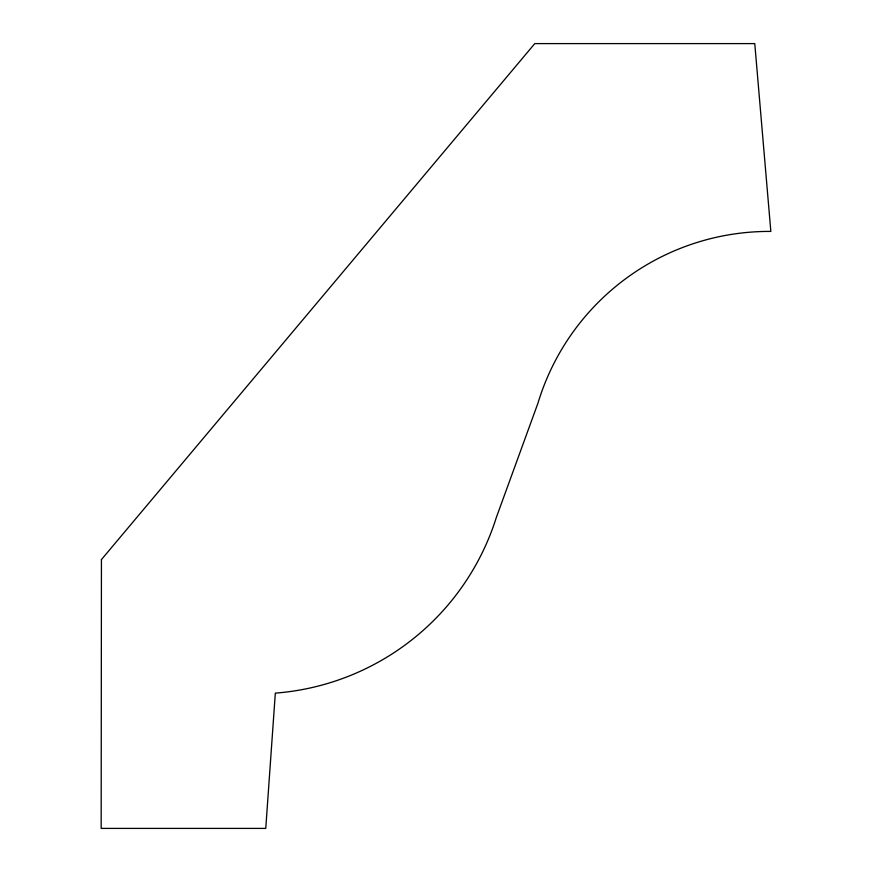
<?xml version="1.0" encoding="UTF-8"?>
<svg xmlns="http://www.w3.org/2000/svg" width="872" height="872" viewBox="0 0 872 872"><rect width="100%" height="100%" fill="white"/><g stroke="black" fill="none" stroke-linecap="round" stroke-linejoin="round"><path stroke-width="1.31" d="M101.435 559.584L101.163 828.4L265.764 828.4L275.323 693.131A252.019 252.019 0 0 0 496.321 517.499L537.926 403.245A241.686 241.686 0 0 1 770.837 231.418L754.771 43.6L534.787 43.6L101.435 559.584"/></g></svg>
